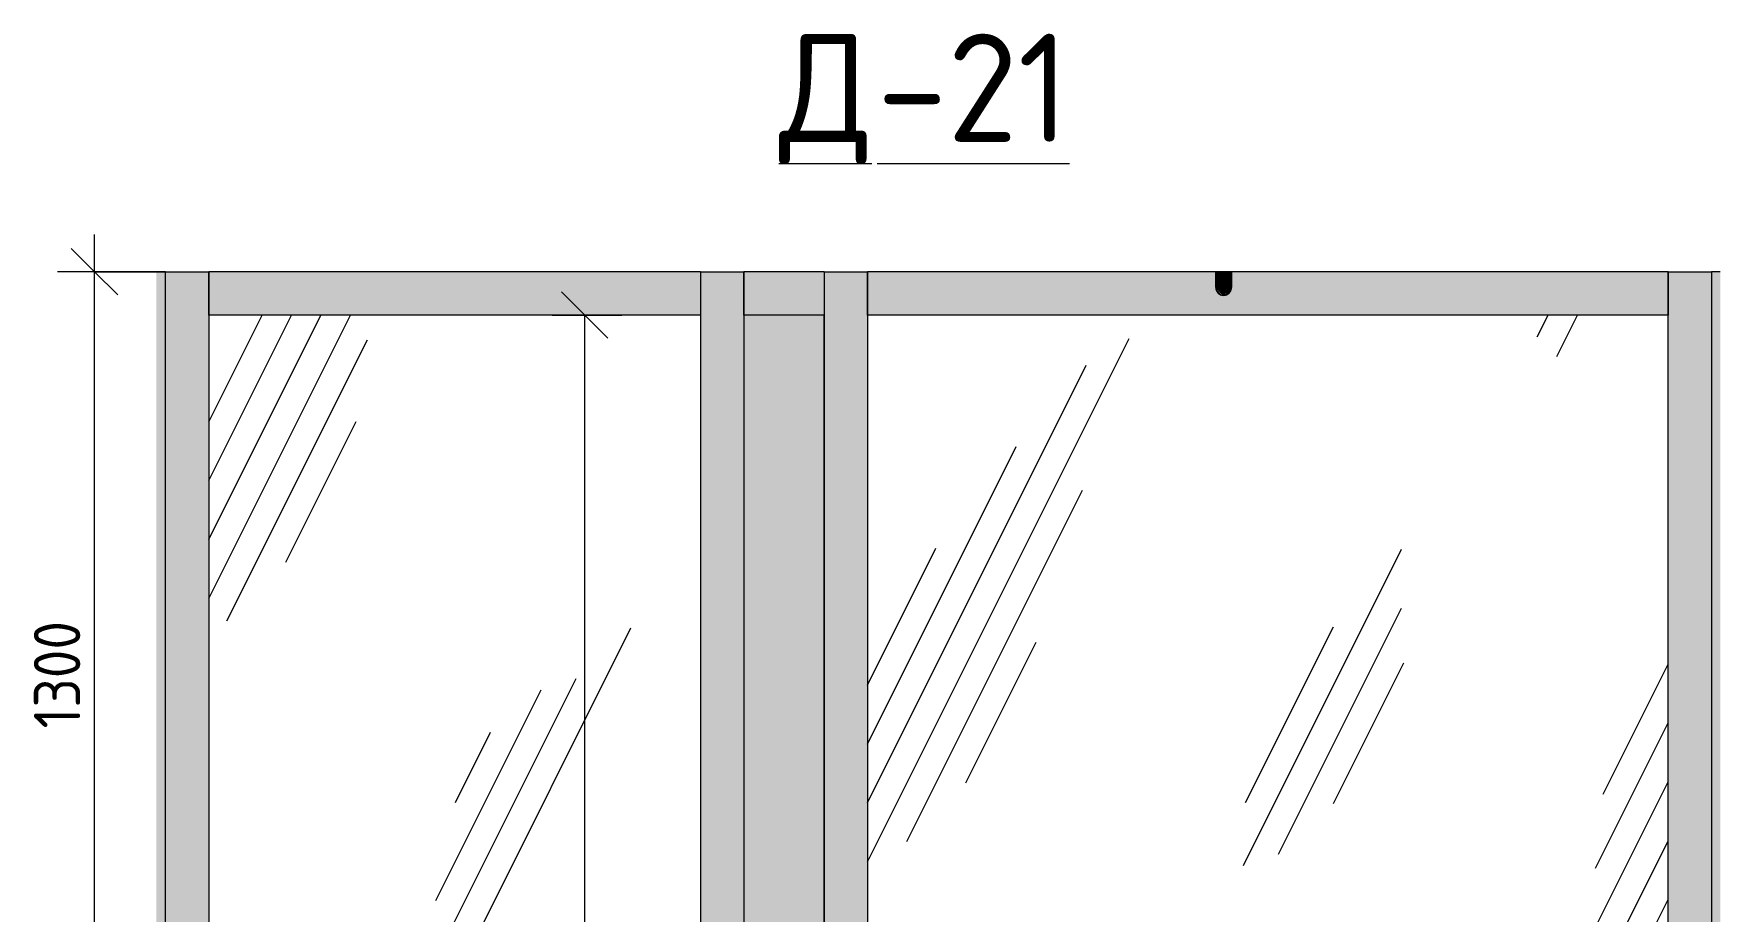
# Model space of a CAD drawing. Header units: millimetres. Extents: x 19352 to 39837, y 3979 to 22675.
# Drawn here: x 29788 to 32515, y 10766 to 12185 of the extents above; entities that cross this region are included whole.
import ezdxf

# ---------------------------------------------------------------- set-up
doc = ezdxf.new("R2010")
doc.units = ezdxf.units.MM
for name, color, linetype, lineweight in [('A-ANNO-DIMS', 7, 'Continuous', 9), ('A-ANNO-DIMS-50', 7, 'Continuous', 9), ('A-GLAZ-CURT', 7, 'Continuous', 9), ('A-GLAZ-CWMG', 7, 'Continuous', 9), ('A-WALL-PATT', 7, 'Continuous', 9), ('I-WALL', 7, 'Continuous', 9)]:
    doc.layers.add(name, color=color, linetype=linetype, lineweight=lineweight)
for name, color, linetype, lineweight, true_color in [('E-LITE-EQPM-1', 7, 'Continuous', 9, 0x999997), ('E-LITE-EQPM-10', 7, 'Continuous', 9, 0xb2b2ae), ('E-LITE-EQPM-3', 7, 'Continuous', 9, 0x929290), ('E-LITE-EQPM-4', 7, 'Continuous', 9, 0x9a9a98), ('E-LITE-EQPM-5', 7, 'Continuous', 9, 0x787878), ('E-LITE-EQPM-6', 7, 'Continuous', 9, 0xc3c3bf), ('E-LITE-EQPM-7', 7, 'Continuous', 9, 0xb1b1ae), ('E-LITE-EQPM-8', 7, 'Continuous', 9, 0xa3a3a1), ('E-LITE-EQPM-9', 7, 'Continuous', 9, 0xacaca8), ('G-ANNO-TEXT-1', 7, 'Continuous', 9, 0x3c3c3c)]:
    doc.layers.add(name, color=color, linetype=linetype, lineweight=lineweight, true_color=true_color)
doc.layers.add('E-LITE-EQPM-2', color=7, linetype='Continuous', lineweight=9, true_color=0xf7f7ef, transparency=0.74)
doc.styles.add('GOST Common', font='GOST_Common.ttf', dxfattribs={"height": 175})
doc.styles.add('ISOCPEUR', font='isocpeur.ttf', dxfattribs={"width": 0.9, "height": 75})
doc.dimstyles.new('ISO-1_5', dxfattribs={"dimscale": 304.8, "dimtxt": 74.698588, "dimasz": 0.246063, "dimexe": 0.19685, "dimexo": 0, "dimgap": 0, "dimtad": 1, "dimdec": 0, "dimrnd": 10, "dimzin": 0, "dimdsep": 46, "dimtxsty": 'ISOCPEUR', "dimblk1": 'OBLIQUE', "dimblk2": 'OBLIQUE', "dimsah": 1, "dimcen": 0.09, "dimdle": 0.19685, "dimazin": 0, "dimtfac": 1, "dimtdec": 4, "dimtix": 1, "dimtmove": 0, "dimatfit": 3, "dimfxl": 1, "dimtvp": 1, "dimtolj": 1, "dimtzin": 0, "dimarcsym": 2})
pattern_1 = [(63.435, (14948.9, 63.5), (-511.167, 1533.495), [635, -381, 635, -381, -807.806]), (63.435, (14948.9, 63.5), (-511.167, 1533.495), [-2032, 254, -553.806]), (63.435, (14917.1, 95.2), (-511.167, 1533.495), [508, -635, 381, -381, -934.806]), (63.435, (14917.1, 95.2), (-511.167, 1533.495), [-1905, 444.5, -490.306]), (63.435, (14917.1, 190.5), (-511.167, 1533.495), [381, -762, 254, -381, -1061.806]), (63.435, (14917.1, 190.5), (-511.167, 1533.495), [-1778, 571.5, -490.306]), (63.435, (15012.4, 95.2), (-511.167, 1533.495), [381, -762, 317.5, -12809.31]), (63.435, (15107.6, 190.5), (-511.167, 1533.495), [190.5, -952.5, 127, -12999.81]), (63.435, (14948.9, 349.2), (-511.167, 1533.495), [127, -952.5, 127, -508, -1125.306]), (63.435, (14948.9, 349.2), (-511.167, 1533.495), [-1714.5, 317.5, -807.806]), (63.435, (15520.4, 254), (-511.167, 1533.495), [635, -952.5, 762, -503.006]), (63.435, (15520.4, 158.8), (-511.167, 1533.495), [889, -635, 952.5, -376.006]), (63.435, (15583.9, 190.5), (-511.167, 1533.495), [1016, -508, 762, -553.806]), (63.435, (15679.1, 285.8), (-511.167, 1533.495), [635, -889, 508, -807.806]), (63.435, (15583.9, 476.2), (-511.167, 1533.495), [317.5, -1270, 381, -871.306]), (63.435, (15774.4, 381), (-511.167, 1533.495), [254, -1270, 254, -1061.806])]

# ---------------------------------------------------------------- blocks, each defined once
blk = doc.blocks.new('Downlight - Strip - 2000 мм-27655400-Д-21 3 этаж 2')
at = {"layer": 'E-LITE-EQPM-2'}
for points in [[(-58765.3, 11793.6), (-58746.3, 11793.6), (-58746.3, 11800), (-58771.7, 11800), (-58771.7, 11793.6)], [(-58746.3, 11774.6), (-58746.3, 11793.6), (-58771.7, 11793.6), (-58771.3, 11777.9), (-58770, 11781), (-58768, 11783.6), (-58765.3, 11785.6), (-58762.3, 11786.9), (-58759, 11787.3), (-58755.7, 11786.9), (-58752.6, 11785.6), (-58750, 11783.6), (-58748, 11781), (-58746.7, 11777.9)]]:
    blk.add_hatch(color=256, dxfattribs=at).paths.add_polyline_path(points)
h = blk.add_hatch(color=256, dxfattribs=at)
h.paths.add_polyline_path([(-58750, 11765.6), (-58747.2, 11771.3), (-58748, 11770.5), (-58748.9, 11768.3)])
h.paths.add_polyline_path([(-58750, 11765.6), (-58748.8, 11774.6), (-58759, 11774.6), (-58762.3, 11786.9), (-58763.9, 11774.6), (-58770.4, 11774.6), (-58770.7, 11773.3), (-58762.3, 11763.2), (-58761.3, 11763.1), (-58756.8, 11766.5), (-58755.7, 11764.1), (-58754.9, 11764.3)])
h.paths.add_polyline_path([(-58755.7, 11762.3), (-58752.6, 11763.6), (-58753.5, 11763.6)])
h.paths.add_polyline_path([(-58765.3, 11763.6), (-58771.3, 11771.3), (-58770, 11768.3), (-58768, 11765.6)])
h.paths.add_polyline_path([(-58771.3, 11771.3), (-58770.7, 11773.3), (-58771.7, 11774.6)])
h = blk.add_hatch(color=256, dxfattribs=at)
h.paths.add_polyline_path([(-58760.6, 11762.3), (-58761.5, 11762.6), (-58761.3, 11763.1), (-58765.3, 11763.6), (-58762.3, 11762.3)])
h.paths.add_polyline_path([(-58762.3, 11786.9), (-58765.3, 11785.6), (-58768, 11783.6), (-58770, 11781), (-58771.3, 11777.9), (-58771.3, 11774), (-58770.7, 11773.3), (-58770, 11774.6), (-58763.9, 11774.6), (-58762.7, 11783.6)])
h.paths.add_polyline_path([(-58750, 11765.6), (-58746.3, 11774.6), (-58746.7, 11777.9), (-58748, 11781), (-58750, 11783.6), (-58752.6, 11785.6), (-58755.7, 11786.9), (-58759, 11787.3), (-58762.3, 11786.9), (-58759, 11774.6), (-58748.8, 11774.6), (-58749.7, 11768.3)])
h.paths.add_polyline_path([(-58747.6, 11769.9), (-58746.7, 11771.3), (-58747.2, 11771.3)])
h = blk.add_hatch(color=256, dxfattribs=at)
h.paths.add_polyline_path([(-58750, 11765.6), (-58748, 11768.3), (-58748.5, 11768.3)])
h.paths.add_polyline_path([(-58755.7, 11762.3), (-58750, 11765.6), (-58756.2, 11764), (-58756.8, 11766.5), (-58761.3, 11763.1), (-58759, 11762.8)])
h.paths.add_polyline_path([(-58759, 11761.9), (-58759, 11762.3), (-58762.3, 11762.3)])
h.paths.add_polyline_path([(-58763, 11763.3), (-58770.7, 11773.3), (-58771.3, 11771.3), (-58765.3, 11763.6), (-58763.3, 11763.3)])
at = {"layer": 'E-LITE-EQPM-1'}
for p, q in [((-58771.7, 11774.6), (-58771.7, 11800)), ((-58771.7, 11800), (-58746.3, 11800)), ((-58746.3, 11800), (-58771.7, 11800)), ((-58771.7, 11800), (-58771.7, 11793.6)), ((-58771.7, 11793.6), (-58771.7, 11774.6)), ((-58771.7, 11793.6), (-58746.3, 11793.6)), ((-58746.3, 11800), (-58746.3, 11774.6)), ((-58746.3, 11793.6), (-58746.3, 11800)), ((-58746.3, 11774.6), (-58746.3, 11793.6))]:
    blk.add_line(p, q, dxfattribs=at)
for start, end in [(105, 180), (60, 105), (0, 60), (180, 0), (180, 315), (315, 330), (330, 0)]:
    blk.add_arc((-58759, 11774.6), 12.7, start, end, dxfattribs=at)
at = {"layer": 'E-LITE-EQPM-10'}
for start, end in [(255, 285), (315, 330)]:
    blk.add_arc((-58759, 11774.6), 12.7, start, end, dxfattribs=at)
at = {"layer": 'E-LITE-EQPM-3'}
for start, end in [(135, 180), (120, 135), (0, 120), (180, 255), (180, 255), (285, 315), (285, 315), (330, 0), (330, 345), (345, 0)]:
    blk.add_arc((-58759, 11774.6), 12.7, start, end, dxfattribs=at)
at = {"layer": 'E-LITE-EQPM-4'}
for start, end in [(255, 285), (255, 285), (315, 330), (315, 330)]:
    blk.add_arc((-58759, 11774.6), 12.7, start, end, dxfattribs=at)
at = {"layer": 'E-LITE-EQPM-5'}
for p, q in [((-58746.3, 11800), (-58771.7, 11800)), ((-58771.7, 11800), (-58771.7, 11774.6)), ((-58746.3, 11774.6), (-58746.3, 11800))]:
    blk.add_line(p, q, dxfattribs=at)
blk.add_arc((-58759, 11774.6), 12.7, 180, 0, dxfattribs=at)
at = {"layer": 'E-LITE-EQPM-6'}
for p, q in [((-58771.7, 11793.6), (-58771.7, 11800)), ((-58771.7, 11800), (-58746.3, 11800)), ((-58746.3, 11800), (-58746.3, 11793.6))]:
    blk.add_line(p, q, dxfattribs=at)
at = {"layer": 'E-LITE-EQPM-7'}
for p, q in [((-58746.3, 11800), (-58771.7, 11800)), ((-58771.7, 11800), (-58771.7, 11793.6)), ((-58771.7, 11793.6), (-58771.7, 11800)), ((-58771.7, 11800), (-58746.3, 11800)), ((-58771.7, 11774.6), (-58771.7, 11793.6)), ((-58746.3, 11793.6), (-58771.7, 11793.6)), ((-58746.3, 11793.6), (-58746.3, 11800)), ((-58746.3, 11800), (-58746.3, 11793.6)), ((-58746.3, 11793.6), (-58746.3, 11774.6))]:
    blk.add_line(p, q, dxfattribs=at)
at = {"layer": 'E-LITE-EQPM-8'}
for start, end in [(240, 255), (345, 0)]:
    blk.add_arc((-58759, 11774.6), 12.7, start, end, dxfattribs=at)
at = {"layer": 'E-LITE-EQPM-9'}
for start, end in [(180, 240), (285, 315), (330, 345)]:
    blk.add_arc((-58759, 11774.6), 12.7, start, end, dxfattribs=at)
blk = doc.blocks.new('Прямоугольный импост - 50 x 70 мм-31720913-Д-21 3 этаж 2')
at = {"layer": 'A-GLAZ-CWMG'}
blk.add_hatch(color=256, dxfattribs=at).paths.add_polyline_path([(-60395.7, 11730), (-59605, 11730), (-59605, 11800), (-60400, 11800), (-60400, 11730)])
for p, q in [((-60400, 11730), (-60400, 11800)), ((-59605, 11800), (-60400, 11800)), ((-59605, 11800), (-59605, 11730)), ((-59605, 11730), (-60400, 11730))]:
    blk.add_line(p, q, dxfattribs=at)
blk = doc.blocks.new('Системная панель - Стемалит - 40мм-32257327-Д-21 3 этаж 2')
at = {"layer": 'A-GLAZ-CURT'}
blk.add_hatch(color=256, dxfattribs=at).paths.add_polyline_path([(-59405.1, 8402), (-59405, 8402), (-59405, 11730), (-59535, 11730), (-59535, 8402), (-59414.3, 8402)])
for p, q in [((-59405, 11730), (-59535, 11730)), ((-59535, 11730), (-59535, 10500)), ((-59405, 10500), (-59405, 11730)), ((-59535, 10500), (-59535, 8402)), ((-59405, 8402), (-59405, 10500))]:
    blk.add_line(p, q, dxfattribs=at)
blk = doc.blocks.new('Прямоугольный импост - 50 x 70 мм-31701710-Д-21 3 этаж 2')
at = {"layer": 'A-GLAZ-CWMG'}
blk.add_hatch(color=256, dxfattribs=at).paths.add_polyline_path([(-58121.4, 11730), (-58040, 11730), (-58040, 11800), (-58746.3, 11800), (-58746.7, 11771.3), (-58748, 11768.3), (-58750, 11765.6), (-58752.6, 11763.6), (-58755.7, 11762.3), (-58759, 11761.9), (-58762.3, 11762.3), (-58765.3, 11763.6), (-58768, 11765.6), (-58770, 11768.3), (-58771.3, 11771.3), (-58771.7, 11776.8), (-58771.7, 11800), (-59335, 11800), (-59335, 11730), (-58124.9, 11730)])
for p, q in [((-59335, 11730), (-59335, 11800)), ((-58771.7, 11800), (-59335, 11800)), ((-58746.3, 11800), (-58771.7, 11800)), ((-58040, 11800), (-58746.1, 11800)), ((-58040, 11800), (-58040, 11730)), ((-58040, 11730), (-59335, 11730))]:
    blk.add_line(p, q, dxfattribs=at)
blk = doc.blocks.new('Системная панель - Стекло - 40мм-32257328-Д-21 3 этаж 2')
at = {"layer": 'A-GLAZ-CURT'}
h = blk.add_hatch(dxfattribs=at)
h.set_pattern_fill('FP_2', color=256, style=0, pattern_type=2)
h.set_pattern_definition(pattern_1)
h.paths.add_polyline_path([(-58935, 10535), (-58040, 10535), (-58040, 11730), (-59335, 11730), (-59335, 10535), (-59220.2, 10535)])
blk = doc.blocks.new('Прямоугольный импост - 50 x 70 мм-32257329-Д-21 3 этаж 2')
at = {"layer": 'A-GLAZ-CWMG'}
blk.add_hatch(color=256, dxfattribs=at).paths.add_polyline_path([(-60470, 10500), (-60400, 10500), (-60400, 11800), (-60470, 11800), (-60470, 10600)])
for p, q in [((-60470, 11800), (-60400, 11800)), ((-60400, 11800), (-60400, 10500))]:
    blk.add_line(p, q, dxfattribs=at)
blk = doc.blocks.new('Прямоугольный импост - 50 x 70 мм-32257330-Д-21 3 этаж 2')
at = {"layer": 'A-GLAZ-CWMG'}
blk.add_hatch(color=256, dxfattribs=at).paths.add_polyline_path([(-57970, 10500), (-57970, 11800), (-58040, 11800), (-58040, 10500)])
for p, q in [((-58040, 11800), (-57970, 11800)), ((-58040, 10500), (-58040, 11800))]:
    blk.add_line(p, q, dxfattribs=at)
blk = doc.blocks.new('Прямоугольный импост - 50 x 70 мм-32257325-Д-21 3 этаж 2')
at = {"layer": 'A-GLAZ-CWMG'}
blk.add_hatch(color=256, dxfattribs=at).paths.add_polyline_path([(-59335, 10500), (-59335, 11800), (-59405, 11800), (-59405, 10500)])
for p, q in [((-59405, 11800), (-59335, 11800)), ((-59405, 11800), (-59405, 10500)), ((-59335, 11800), (-59335, 10500))]:
    blk.add_line(p, q, dxfattribs=at)
blk = doc.blocks.new('Системная панель - Стекло - 40мм-32257331-Д-21 3 этаж 2')
at = {"layer": 'A-GLAZ-CURT'}
h = blk.add_hatch(dxfattribs=at)
h.set_pattern_fill('FP_2', color=256, style=0, pattern_type=2)
h.set_pattern_definition(pattern_1)
h.paths.add_polyline_path([(-59605, 8470), (-59605, 11730), (-60400, 11730), (-60400, 8470)])
blk = doc.blocks.new('Прямоугольный импост - 50 x 70 мм-31701712-Д-21 3 этаж 2')
at = {"layer": 'A-GLAZ-CWMG'}
blk.add_hatch(color=256, dxfattribs=at).paths.add_polyline_path([(-59405, 11730), (-59405, 11800), (-59535, 11800), (-59535, 11730)])
for p, q in [((-59535, 11730), (-59535, 11800)), ((-59405, 11800), (-59535, 11800)), ((-59405, 11800), (-59405, 11730)), ((-59405, 11730), (-59535, 11730))]:
    blk.add_line(p, q, dxfattribs=at)
blk = doc.blocks.new('Прямоугольный импост - 50 x 70 мм-32257326-Д-21 3 этаж 2')
at = {"layer": 'A-GLAZ-CWMG'}
blk.add_hatch(color=256, dxfattribs=at).paths.add_polyline_path([(-59535, 10500), (-59535, 11800), (-59605, 11800), (-59605, 10500)])
for p, q in [((-59605, 11800), (-59535, 11800)), ((-59605, 11800), (-59605, 10500)), ((-59535, 11800), (-59535, 10500))]:
    blk.add_line(p, q, dxfattribs=at)
blk = doc.blocks.new('DIMBLOCK42-Д-21 3 этаж 2')
at = {"layer": 'A-ANNO-DIMS-50', "lineweight": 20}
for p, q in [((29885.8, 11800), (29848.3, 11837.5)), ((29885.8, 11800), (29923.3, 11762.5)), ((29885.8, 10500), (29848.3, 10537.5)), ((29885.8, 10500), (29923.3, 10462.5))]:
    blk.add_line(p, q, dxfattribs=at)
at = {"layer": 'A-ANNO-DIMS-50'}
for p, q in [((29885.8, 10500), (29885.8, 11860)), ((30000.5, 11800), (29825.8, 11800)), ((29885.8, 11800), (30000.5, 11800)), ((30000.5, 10500), (29825.8, 10500)), ((29885.8, 10500), (30000.5, 10500))]:
    blk.add_line(p, q, dxfattribs=at)
at = {"layer": 'A-ANNO-DIMS-50', "color": 0, "insert": (29787.8, 11061.7), "char_height": 75, "width": 212.029, "attachment_point": 1, "rotation": 90, "line_spacing_factor": 1.149209, "style": 'ISOCPEUR'}
blk.add_mtext('1300', dxfattribs=at)
blk = doc.blocks.new('_Oblique')
at = {"color": 0, "linetype": 'ByBlock', "lineweight": -2}
blk.add_line((-0.5, -0.5), (0.5, 0.5), dxfattribs=at)
blk = doc.blocks.new('DIMBLOCK51-Д-21 3 этаж 2')
at = {"layer": 'A-ANNO-DIMS-50', "lineweight": 20}
for p, q in [((30678.6, 11730), (30641.1, 11767.5)), ((30678.6, 11730), (30716.1, 11692.5)), ((30678.6, 8470), (30641.1, 8507.5)), ((30678.6, 8470), (30716.1, 8432.5))]:
    blk.add_line(p, q, dxfattribs=at)
at = {"layer": 'A-ANNO-DIMS-50'}
for p, q in [((30625.6, 11730), (30738.6, 11730)), ((30678.6, 11730), (30625.6, 11730)), ((30678.6, 8470), (30678.6, 11730)), ((30625.6, 8470), (30738.6, 8470)), ((30678.6, 8470), (30625.6, 8470))]:
    blk.add_line(p, q, dxfattribs=at)
at = {"layer": 'A-ANNO-DIMS-50', "color": 0, "insert": (30580.7, 10005.2), "char_height": 75, "width": 227.543, "attachment_point": 1, "rotation": 90, "line_spacing_factor": 1.149209, "style": 'ISOCPEUR'}
blk.add_mtext('3260', dxfattribs=at)

msp = doc.modelspace()

# ---------------------------------------------------------------- hatches: boundary and pattern name
at = {"layer": 'A-WALL-PATT'}
h = msp.add_hatch(color=256, dxfattribs=at)
h.paths.add_polyline_path([(32514.6, 8450), (32514.6, 11800), (32500.5, 11800), (32500.5, 8450)])
h.paths.add_polyline_path([(29986, 8450), (30000.5, 8450), (30000.5, 11800), (29986, 11800), (29986, 10097.4)])

# ---------------------------------------------------------------- linework, layer by layer
at = {"layer": 'I-WALL'}
for p, q in [((30000.5, 11800), (29986, 11800)), ((30000.5, 8450), (30000.5, 11800)), ((32500.5, 11800), (32500.5, 8450)), ((32514.6, 11800), (32500.5, 11800))]:
    msp.add_line(p, q, dxfattribs=at)

# ---------------------------------------------------------------- block references
at = {"layer": 'A-GLAZ-CURT'}
for name in ['Системная панель - Стекло - 40мм-32257331-Д-21 3 этаж 2', 'Системная панель - Стемалит - 40мм-32257327-Д-21 3 этаж 2', 'Системная панель - Стекло - 40мм-32257328-Д-21 3 этаж 2']:
    msp.add_blockref(name, (90470.5, 0), dxfattribs=at)
at = {"layer": 'A-GLAZ-CWMG'}
for name in ['Прямоугольный импост - 50 x 70 мм-32257329-Д-21 3 этаж 2', 'Прямоугольный импост - 50 x 70 мм-31720913-Д-21 3 этаж 2', 'Прямоугольный импост - 50 x 70 мм-32257326-Д-21 3 этаж 2', 'Прямоугольный импост - 50 x 70 мм-31701712-Д-21 3 этаж 2', 'Прямоугольный импост - 50 x 70 мм-32257325-Д-21 3 этаж 2', 'Прямоугольный импост - 50 x 70 мм-31701710-Д-21 3 этаж 2', 'Прямоугольный импост - 50 x 70 мм-32257330-Д-21 3 этаж 2']:
    msp.add_blockref(name, (90470.5, 0), dxfattribs=at)
at = {"layer": 'E-LITE-EQPM-1'}
msp.add_blockref('Downlight - Strip - 2000 мм-27655400-Д-21 3 этаж 2', (90470.5, 0), dxfattribs=at)

# ---------------------------------------------------------------- texts
at = {"layer": 'G-ANNO-TEXT-1', "char_height": 175, "attachment_point": 1, "style": 'GOST Common'}
for s, insert, width in [('\\L\\fGOST Common|b0|i0|c204|p34|;\\LД', (30992.4, 12184.8), 192.405), ('\\L-21', (31151.1, 12184.8), 408.861)]:
    msp.add_mtext(s, dxfattribs=dict(at, insert=insert, width=width))

# ---------------------------------------------------------------- dimensions: what is measured, and where the dimension line sits
at = {"layer": 'A-ANNO-DIMS'}
for base, p1, p2, override, picture, middle in [((29885.8, 11800), (30000.5, 10500), (30000.5, 11800), {"dimpost": '<>', "dimfxl": 1300}, 'DIMBLOCK42-Д-21 3 этаж 2', (29848.3, 11150)), ((30678.6, 11730), (30625.6, 8470), (30625.6, 11730), {"dimpost": '<>', "dimfxl": 3260}, 'DIMBLOCK51-Д-21 3 этаж 2', (30641.1, 10100))]:
    dim = msp.add_linear_dim(base=base, p1=p1, p2=p2, angle=90, dimstyle='ISO-1_5', override=override, dxfattribs=at)
    dim.commit()
    dim.dimension.update_dxf_attribs({"geometry": picture, "text_midpoint": middle})

doc.saveas('drawing.dxf')
